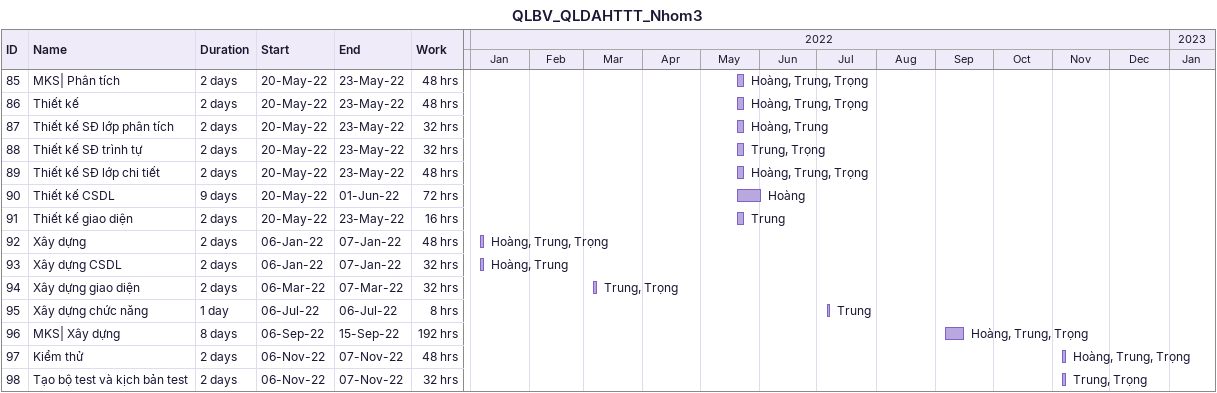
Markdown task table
QLBV_QLDAHTTT_Nhom3

| ID | Task | Duration | Start | Finish | Resources | Work (h) |
|---|---|---|---|---|---|---|
| 85 | MKS\| Phân tích | 2d | 2022-05-20 | 2022-05-23 | Hoàng, Trung, Trọng | 48 |
| 86 | Thiết kế | 2d | 2022-05-20 | 2022-05-23 | Hoàng, Trung, Trọng | 48 |
| 87 | Thiết kế SĐ lớp phân tích | 2d | 2022-05-20 | 2022-05-23 | Hoàng, Trung | 32 |
| 88 | Thiết kế SĐ trình tự | 2d | 2022-05-20 | 2022-05-23 | Trung, Trọng | 32 |
| 89 | Thiết kế SĐ lớp chi tiết | 2d | 2022-05-20 | 2022-05-23 | Hoàng, Trung, Trọng | 48 |
| 90 | Thiết kế CSDL | 9d | 2022-05-20 | 2022-06-01 | Hoàng | 72 |
| 91 | Thiết kế giao diện | 2d | 2022-05-20 | 2022-05-23 | Trung | 16 |
| 92 | Xây dựng | 2d | 2022-01-06 | 2022-01-07 | Hoàng, Trung, Trọng | 48 |
| 93 | Xây dựng CSDL | 2d | 2022-01-06 | 2022-01-07 | Hoàng, Trung | 32 |
| 94 | Xây dựng giao diện | 2d | 2022-03-06 | 2022-03-07 | Trung, Trọng | 32 |
| 95 | Xây dựng chức năng | 1d | 2022-07-06 | 2022-07-06 | Trung | 8 |
| 96 | MKS\| Xây dựng | 8d | 2022-09-06 | 2022-09-15 | Hoàng, Trung, Trọng | 192 |
| 97 | Kiểm thử | 2d | 2022-11-06 | 2022-11-07 | Hoàng, Trung, Trọng | 48 |
| 98 | Tạo bộ test và kịch bản test | 2d | 2022-11-06 | 2022-11-07 | Trung, Trọng | 32 |
